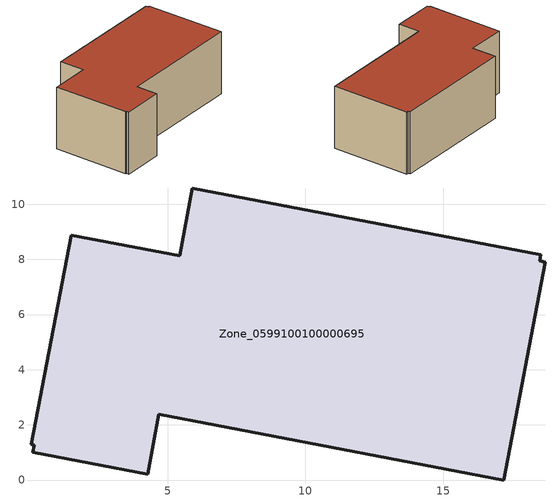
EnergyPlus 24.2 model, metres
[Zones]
Zone_0599100100000695
 floor ground (C_G): 0.11,1.01 0.16,1.27 0.05,1.29 1.5,8.88 5.44,8.13 5.89,10.59 18.54,8.17 18.49,7.94 18.7,7.9 17.2,0 4.69,2.39 4.27,0.22 z0
 wall outside (C_F): 5.44,8.13 1.5,8.88 0.05,1.29 0.16,1.27 0.11,1.01 4.27,0.22 4.69,2.39 17.2,0 18.7,7.9 18.49,7.94 18.54,8.17 5.89,10.59 5.44,8.13 z0:6.34
 roof outside (C_R): 0.16,1.27 0.11,1.01 4.27,0.22 4.69,2.39 17.2,0 18.7,7.9 18.49,7.94 18.54,8.17 5.89,10.59 5.44,8.13 1.5,8.88 0.05,1.29 z6.34
[BUILDING]
Pand.0599100100000695: North Axis=0; Terrain=City; Loads Convergence Tolerance Value=0.04; Temperature Convergence Tolerance Value=0.4; Solar Distribution=FullExterior; Maximum Number of Warmup Days=25; Minimum Number of Warmup Days=1
[Site:Location]
Rotterdam.The.Hague.AP_ZH_NLD Design_Conditions: Latitude=51.96; Longitude=4.45; Time Zone=1; Elevation=-4.5
[SITE:GROUNDTEMPERATURE:BUILDINGSURFACE]
18, 18, 18, 18, 18, 18, 18, 18, 18, 18, 18, 18
[MATERIAL] Thermal Absorptance=0.9; Solar Absorptance=0.7; Visible Absorptance=0.7
Name | Roughness | Thickness | Conductivity | Density | Specific Heat
G.D.2006-2014 | MediumSmooth | 0.15 | 0.06 | 540 | 1210
F.D.2006-2014 | Rough | 0.3 | 0.12 | 1920 | 840
R.D.2006-2014 | MediumRough | 0.2 | 0.08 | 1500 | 1000
[CONSTRUCTION]
C_G: G.D.2006-2014
C_F: F.D.2006-2014
C_R: R.D.2006-2014
[ZONE]
Zone_0599100100000695: Type=1; Multiplier=1; Ceiling Height=Autocalculate; Volume=Autocalculate; Floor Area=autocalculate; Part of Total Floor Area=Yes
[ZONEINFILTRATION:DESIGNFLOWRATE]
Infil_Zone_0599100100000695: Zone or ZoneList or Space or SpaceList=Zone_0599100100000695; Schedule=AlwaysOn; Design Flow Rate Calculation Method=Flow/Area; Flow Rate per Floor Area=0.0021; Constant Term Coefficient=1; Temperature Term Coefficient=0; Velocity Term Coefficient=0; Velocity Squared Term Coefficient=0
[HVACTEMPLATE:ZONE:IDEALLOADSAIRSYSTEM]
Zone_0599100100000695: Maximum Heating Supply Air Temperature=50; Minimum Cooling Supply Air Temperature=13; Maximum Heating Supply Air Humidity Ratio=0.0156; Minimum Cooling Supply Air Humidity Ratio=0.0077; Heating Limit=NoLimit; Cooling Limit=NoLimit; Dehumidification Control Type=ConstantSensibleHeatRatio; Cooling Sensible Heat Ratio=0.7; Dehumidification Setpoint=60; Humidification Control Type=None; Humidification Setpoint=30; Outdoor Air Method=None; Outdoor Air Flow Rate per Person=0.00944; Outdoor Air Flow Rate per Zone Floor Area=0; Outdoor Air Flow Rate per Zone=0; Demand Controlled Ventilation Type=None; Outdoor Air Economizer Type=NoEconomizer; Heat Recovery Type=None; Sensible Heat Recovery Effectiveness=0.7; Latent Heat Recovery Effectiveness=0.65
[ZONECONTROL:THERMOSTAT]
ThermostatControl_Zone_0599100100000695: Zone or ZoneList=Zone_0599100100000695; Control Type Schedule=DualSetpointControlType; Control 1=Thermostat_Zone_0599100100000695; Temperature Difference Between Cutout And Setpoint=0
[THERMOSTATSETPOINT:DUALSETPOINT]
Thermostat_Zone_0599100100000695: Heating Setpoint Temperature Schedule=HeatingSetpoint_Zone_0599100100000695; Cooling Setpoint Temperature Schedule=CoolingSetpoint_Zone_0599100100000695
[SCHEDULE:COMPACT]
HeatingSetpoint_Zone_0599100100000695: Through: 12/31, For: AllDays, Until: 24:00, 21
CoolingSetpoint_Zone_0599100100000695: Through: 12/31, For: AllDays, Until: 24:00, 24
DualSetpointControlType: Through: 12/31, For: AllDays, Until: 24:00, 4
AlwaysOn: Through: 12/31, For: AllDays, Until: 24:00, 1
